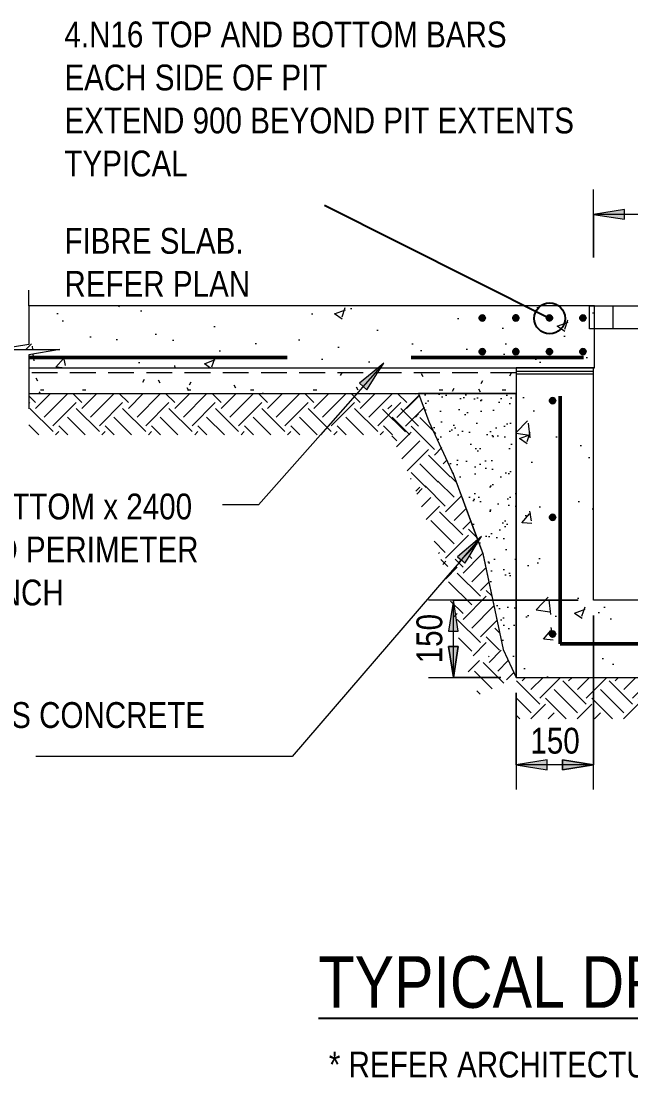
# Model space of a CAD drawing. Header units: millimetres. Extents: x 1606 to 178479, y -4237 to 231581.
# Drawn here: x 174827 to 176007, y 1714 to 3761 of the extents above; entities that cross this region are included whole.
import ezdxf

# ---------------------------------------------------------------- set-up
doc = ezdxf.new("R2010")
doc.units = ezdxf.units.MM
doc.linetypes.add('_SGE_Hidden', pattern=[740, 500, -240])
doc.linetypes.add('SGE_Hidden', pattern=[74, 50, -24])
for name, color, linetype, lineweight in [('A-DETL', 90, 'Continuous', 18), ('A-DETL-3', 90, 'Continuous', 13), ('A-DETL-4', 90, 'Continuous', 50), ('A-DETL-5', 90, '_SGE_Hidden', 18), ('A-DETL-6', 90, '_SGE_Hidden', 50), ('A-DETL-GENF', 92, 'Continuous', 18), ('A-DETL-GENF-1', 7, 'Continuous', 18), ('A-DETL-GENF-2', 250, 'Continuous', 20), ('A-DETL-GENF-3', 8, 'Continuous', 13), ('A-DETL-GENF-4', 55, 'Continuous', 18), ('A-DETL-GENF-5', 92, 'SGE_Hidden', 18), ('A-DETL-GENF-6', 92, 'Continuous', 20), ('A-DETL-THIN', 151, 'Continuous', 18), ('DraftingView-SUMPDETAILS_dwg-1', 250, 'Continuous', 20), ('G-ANNO-TEXT-1', 7, 'Continuous', 25), ('G-ANNO-TEXT-2', 10, 'Continuous', 25)]:
    doc.layers.add(name, color=color, linetype=linetype, lineweight=lineweight)
doc.styles.add('Arial Narrow_5', font='ARIALN.TTF', dxfattribs={"height": 50})
doc.styles.add('Arial Narrow_6', font='ARIALN.TTF', dxfattribs={"height": 100})
pattern_1 = [(50, (815264.85, 89378), (215.17849, -18.825367), [22.5, -247.5]), (355, (815264.85, 89378), (-41.625044, 225.65756), [18, -198]), (100.451, (815282.78, 89376.42), (173.55417, 206.83103), [19.122, -210.343]), (46.184, (815264.85, 89438), (320.17211, -49.65647), [33.75, -371.25]), (96.636, (815291.53, 89433.85), (280.3963, 292.23684), [28.683, -315.514]), (351.184, (815264.85, 89438), (280.39922, 292.23509), [27, -297]), (21, (815294.85, 89423), (179.07263, -120.78564), [22.5, -247.5]), (326, (815294.85, 89423), (72.99487, 217.54477), [18, -198]), (71.451, (815309.77, 89412.93), (252.06757, 96.75776), [19.122, -210.343]), (37.5, (815264.846, 89377.99), (3.647957, 99.868156), [0, -195.6, 0, -201, -198.75]), (37.5, (815264.846, 89377.99), (3.647957, 99.868156), [-396.6, 0, -198.75]), (7.5, (815264.85, 89377.99), (78.920861, 118.323514), [0, -114.6, 0, -191.1, -75.75]), (7.5, (815264.85, 89377.99), (78.920861, 118.323514), [-305.7, 0, -75.75]), (327.5, (815197.946, 89377.99), (160.146731, -6.766462), [0, -75, 0, -234, -310.5]), (327.5, (815197.946, 89377.99), (160.146731, -6.766462), [-309, 0, -310.5]), (317.5, (815167.95, 89377.99), (174.95585, 30.031495), [0, -97.5, 0, -155.4, -220.5]), (317.5, (815167.95, 89377.99), (174.95585, 30.031495), [-252.9, 0, -220.5])]

# ---------------------------------------------------------------- blocks, each defined once
blk = doc.blocks.new('DraftingView-SUMPDETAILS_dwg_Bars layout by spacing - Bars layout by spacing-sh-1875491-SUMP DETAILS-2372652-S205-7_DRY SUMP DETAIL')
at = {"layer": 'A-DETL-GENF-2'}
for points in [[(780, 0), (780.2, -1.6), (780.8, -3), (781.8, -4.2), (783, -5.2), (784.5, -5.8), (786, -6), (787.6, -5.8), (789, -5.2), (790.3, -4.2), (791.2, -3), (791.8, -1.6), (792, 0), (791.8, 1.6), (791.2, 3), (790.3, 4.2), (789, 5.2), (787.6, 5.8), (786, 6), (784.5, 5.8), (783, 5.2), (781.5, 3.8), (780.8, 3), (780.2, 1.6)], [(1006.1, 0), (1006.3, -1.6), (1006.9, -3), (1007.8, -4.2), (1009.1, -5.2), (1010.5, -5.8), (1012.1, -6), (1013.6, -5.8), (1015.1, -5.2), (1016.3, -4.2), (1017.3, -3), (1017.9, -1.6), (1018.1, 0), (1017.9, 1.6), (1017.3, 3), (1016.3, 4.2), (1015.1, 5.2), (1013.6, 5.8), (1012.1, 6), (1010.5, 5.8), (1009.1, 5.2), (1007.5, 3.8), (1006.9, 3), (1006.3, 1.6)]]:
    blk.add_hatch(color=256, dxfattribs=at).paths.add_polyline_path(points)
for centre, start, end in [((786, 0), 0, 180), ((786, 0), 180, 360), ((1012.1, 0), 0, 180), ((1012.1, 0), 180, 360)]:
    blk.add_arc(centre, 6, start, end, dxfattribs=at)
blk = doc.blocks.new('DraftingView-SUMPDETAILS_dwg_Bars layout by spacing - Bars layout by spacing-sh-1875500-SUMP DETAILS-2372653-S205-7_DRY SUMP DETAIL')
at = {"layer": 'A-DETL-GENF-2'}
for points in [[(560, -6), (561.6, -5.8), (563, -5.2), (564.2, -4.2), (565.3, -2.7), (565.8, -1.6), (566, 0), (565.8, 1.6), (565.2, 3), (564.2, 4.2), (563, 5.2), (561.6, 5.8), (560, 6), (558.4, 5.8), (557, 5.2), (555.8, 4.2), (554.8, 3), (554.2, 1.6), (554, 0), (554.2, -1.6), (554.9, -3), (556.2, -4.6), (557, -5.2), (558.4, -5.8)], [(813.1, -6), (814.6, -5.8), (816.1, -5.2), (817.3, -4.2), (818.3, -3), (818.9, -1.6), (819.1, 0), (818.9, 1.6), (818.3, 3), (817.3, 4.2), (816.1, 5.2), (814.6, 5.8), (813.1, 6), (811.5, 5.8), (810.1, 5.2), (808.8, 4.2), (807.9, 3), (807.3, 1.6), (807.1, 0), (807.3, -1.6), (807.9, -3), (808.8, -4.2), (810.1, -5.2), (811.8, -5.8)], [(1066.1, -6), (1067.7, -5.8), (1069.1, -5.2), (1070.4, -4.2), (1071.3, -3), (1071.9, -1.6), (1072.1, 0), (1071.9, 1.6), (1071.3, 3), (1070.4, 4.2), (1069.1, 5.2), (1067.5, 5.8), (1066.1, 6), (1064.6, 5.8), (1063.1, 5.2), (1061.9, 4.2), (1060.9, 3), (1060.3, 1.6), (1060.1, 0), (1060.3, -1.6), (1060.9, -3), (1061.9, -4.2), (1063.1, -5.2), (1064.6, -5.8)]]:
    blk.add_hatch(color=256, dxfattribs=at).paths.add_polyline_path(points)
for centre, start, end in [((560, 0), 0, 180), ((560, 0), 180, 360), ((813.1, 0), 0, 180), ((813.1, 0), 180, 360), ((1066.1, 0), 0, 180), ((1066.1, 0), 180, 360)]:
    blk.add_arc(centre, 6, start, end, dxfattribs=at)
blk = doc.blocks.new('DraftingView-SUMPDETAILS_dwg_Bars layout by number-sh - Bars layout by number-sh-1875525-SUMP DETAILS-2372655-S205-7_DRY SUMP DETAIL')
at = {"layer": 'A-DETL-GENF-2'}
for points in [[(560, 6), (558.4, 5.8), (557, 5.2), (555.8, 4.2), (554.6, 2.5), (554.2, 1.6), (554, 0), (554.2, -1.6), (554.8, -3), (555.8, -4.2), (557, -5.2), (558.4, -5.8), (560, -6), (561.6, -5.8), (563, -5.2), (564.2, -4.2), (565.2, -3), (565.8, -1.6), (566, 0), (565.8, 1.6), (565.2, 3), (564.2, 4.2), (563, 5.2), (561.6, 5.8)], [(625, 6), (622.7, 5.5), (622, 5.1), (620.8, 4.2), (619.8, 3), (619.2, 1.6), (619, 0), (619.2, -1.6), (619.8, -3), (620.8, -4.2), (623.4, -5.8), (625, -6), (626.6, -5.8), (628, -5.2), (629.2, -4.2), (630.2, -3), (630.8, -1.6), (631, 0), (630.8, 1.6), (630.2, 3), (629.2, 4.2), (628, 5.2), (626.6, 5.8)], [(690, 6), (688.4, 5.8), (687, 5.2), (685.8, 4.2), (684.8, 3), (684.2, 1.6), (684, 0), (684.2, -1.6), (684.8, -3), (685.8, -4.2), (687.2, -5.3), (688.4, -5.8), (690, -6), (691.6, -5.8), (693, -5.1), (694.2, -4.2), (695.2, -3), (695.8, -1.6), (696, 0), (695.8, 1.6), (695.2, 3), (694.2, 4.2), (692.7, 5.3), (691.6, 5.8)], [(755, 6), (753.4, 5.8), (752, 5.2), (750.5, 3.9), (749.8, 3), (749.2, 1.6), (749, 0), (749.2, -1.6), (749.8, -3), (750.8, -4.2), (752.3, -5.3), (753.4, -5.8), (755, -6), (756.6, -5.8), (758, -5.2), (759.2, -4.2), (760.2, -3), (760.8, -1.6), (761, 0), (760.8, 1.6), (760.2, 3), (759.2, 4.2), (758, 5.2), (756.6, 5.8)]]:
    blk.add_hatch(color=256, dxfattribs=at).paths.add_polyline_path(points)
for centre, start, end in [((560, 0), 0, 180), ((560, 0), 180, 360), ((625, 0), 122.0933, 180), ((625, 0), 180, 360), ((625, 0), 0, 118.3751), ((690, 0), 0, 180), ((690, 0), 301.7716, 360), ((755, 0), 0, 180), ((755, 0), 180, 360), ((690, 0), 180, 298.6727)]:
    blk.add_arc(centre, 6, start, end, dxfattribs=at)
blk = doc.blocks.new('DraftingView-SUMPDETAILS_dwg_Bars layout by number-sh - Bars layout by number-sh-1875542-SUMP DETAILS-2372656-S205-7_DRY SUMP DETAIL')
at = {"layer": 'A-DETL-GENF-2'}
for points in [[(560, 6), (558.4, 5.8), (557, 5.2), (555.8, 4.2), (554.8, 3), (554.2, 1.6), (554, 0), (554.2, -1.6), (554.9, -3), (555.8, -4.2), (557, -5.2), (558.6, -5.8), (560, -6), (561.6, -5.8), (563, -5.2), (564.2, -4.2), (565.8, -1.6), (566, 0), (565.8, 1.6), (565.2, 3), (564.2, 4.2), (563, 5.2), (561.6, 5.8)], [(625, 6), (622.7, 5.5), (622, 5.1), (620.8, 4.2), (619.8, 3), (619.2, 1.6), (619, 0), (619.2, -1.6), (620.1, -3.3), (620.8, -4.2), (623.4, -5.8), (625, -6), (626.6, -5.8), (628, -5.2), (629.2, -4.2), (630.8, -1.6), (631, 0), (630.8, 1.6), (630.2, 3), (629.2, 4.2), (628, 5.2), (626.6, 5.8)], [(690, 6), (688.4, 5.8), (687, 5.2), (685.8, 4.2), (684.8, 3), (684.2, 1.6), (684, 0), (684.2, -1.6), (684.9, -3), (685.8, -4.2), (687, -5.2), (688.6, -5.8), (690, -6), (691.6, -5.8), (693.2, -5), (694.2, -4.2), (695.8, -1.6), (696, 0), (695.8, 1.6), (695.2, 3), (694.2, 4.2), (692.7, 5.3), (691.6, 5.8)], [(755, 6), (753.4, 5.8), (752, 5.2), (750.5, 3.9), (749.8, 3), (749.2, 1.6), (749, 0), (749.2, -1.6), (749.9, -3), (750.8, -4.2), (752, -5.2), (753.6, -5.8), (755, -6), (756.6, -5.8), (758, -5.2), (759.2, -4.2), (760.8, -1.6), (761, 0), (760.8, 1.6), (760.2, 3), (759.2, 4.2), (758, 5.2), (756.6, 5.8)]]:
    blk.add_hatch(color=256, dxfattribs=at).paths.add_polyline_path(points)
for centre, start, end in [((560, 0), 0, 180), ((560, 0), 180, 360), ((625, 0), 122.0933, 180), ((625, 0), 180, 360), ((625, 0), 0, 118.3751), ((690, 0), 0, 180), ((690, 0), 301.7716, 360), ((755, 0), 0, 180), ((755, 0), 180, 360), ((690, 0), 180, 298.6727)]:
    blk.add_arc(centre, 6, start, end, dxfattribs=at)
blk = doc.blocks.new('SGE Subbase Levelling1 - SGE Subbase Levelling-2488712-S205-7_DRY SUMP DETAIL')
at = {"layer": 'A-DETL-GENF'}
h = blk.add_hatch(dxfattribs=at)
h.set_pattern_fill('FP_8', color=256, style=0, pattern_type=2)
h.set_pattern_definition([(0, (-1391.93, -3089.667), (162.56, 40.64), [6.706, -115.214, 6.706, -115.214, -650.24]), (0, (-1391.93, -3089.667), (162.56, 40.64), [-243.84, 6.706, -237.134, 6.706, -115.214, -284.48]), (0, (-1391.93, -3089.667), (162.56, 40.64), [-609.6, 6.706, -74.574, 6.706, -196.494]), (120, (-1330.97, -3069.347), (-116.47527, 120.4611), [6.706, -115.214, 6.706, -765.454]), (120, (-1330.97, -3069.347), (-116.47527, 120.4611), [-128.626, -115.214, 6.706, -237.134, -406.4]), (120, (-1330.97, -3069.347), (-116.47527, 120.4611), [-487.68, 6.706, -115.214, 6.706, -277.774]), (120, (-1330.97, -3069.347), (-116.47527, 120.4611), [-616.306, -74.574, 6.706, -196.494]), (240, (-1310.65, -2988.067), (-46.08473, -161.1011), [6.706, -115.214, 6.706, -765.454]), (240, (-1310.65, -2988.067), (-46.08473, -161.1011), [-128.626, -115.214, 6.706, -237.134, -406.4]), (240, (-1310.65, -2988.067), (-46.08473, -161.1011), [-487.68, 6.706, -115.214, 6.706, -277.774]), (240, (-1310.65, -2988.067), (-46.08473, -161.1011), [-616.306, -74.574, 6.706, -196.494])])
h.paths.add_polyline_path([(762.2, -50), (1024.6, -50), (1024.6, -10), (81, -10), (81, -50)])
at = {"layer": 'A-DETL-GENF-5'}
blk.add_line((1024.6, -10), (81, -10), dxfattribs=at)
at = {"layer": 'A-DETL-GENF-6'}
for p, q in [((81, -50), (835.6, -50)), ((835.6, -50), (1024.6, -50))]:
    blk.add_line(p, q, dxfattribs=at)
blk = doc.blocks.new('Break Line - Break Line-2487992-S205-7_DRY SUMP DETAIL')
at = {"layer": 'A-DETL-GENF'}
for p, q in [((85, -60), (85, 60)), ((85, 60), (95, 0)), ((0, 0), (-30, 0)), ((0, 0), (75, 0)), ((75, 0), (85, -60)), ((95, 0), (170, 0)), ((170, 0), (200, 0))]:
    blk.add_line(p, q, dxfattribs=at)
blk = doc.blocks.new('SGE Earth Fill - SGE Earth Fill-1734299-S205-7_DRY SUMP DETAIL')
at = {"layer": 'A-DETL-GENF'}
h = blk.add_hatch(dxfattribs=at)
h.set_pattern_fill('FP_10', color=256, style=0, pattern_type=2)
h.set_pattern_definition([(315, (-1472.936, -3039.67), (89.8026, 0), [63.5, -63.5]), (315, (-1456.096, -3022.83), (89.8026, 0), [63.5, -63.5]), (315, (-1439.255, -3005.99), (89.8026, 0), [63.5, -63.5]), (45, (-1428.03, -3005.99), (0, 89.8026), [63.5, -63.5]), (45, (-1411.19, -3022.83), (0, 89.8026), [63.5, -63.5]), (45, (-1394.35, -3039.67), (0, 89.8026), [63.5, -63.5])])
h.paths.add_polyline_path([(754.6, -80), (754.6, 0), (0, 0), (0, -80), (702, -80)])
blk = doc.blocks.new('SGE Earth Fill - SGE Earth Fill-1733623-S205-7_DRY SUMP DETAIL')
at = {"layer": 'A-DETL-GENF'}
h = blk.add_hatch(dxfattribs=at)
h.set_pattern_fill('FP_12', color=256, style=0, pattern_type=2)
h.set_pattern_definition([(315, (-2416.536, -2489.67), (89.8026, 0), [63.5, -63.5]), (315, (-2399.696, -2472.83), (89.8026, 0), [63.5, -63.5]), (315, (-2382.856, -2455.99), (89.8026, 0), [63.5, -63.5]), (45, (-2371.63, -2455.99), (0, 89.8026), [63.5, -63.5]), (45, (-2354.79, -2472.83), (0, 89.8026), [63.5, -63.5]), (45, (-2337.95, -2489.67), (0, 89.8026), [63.5, -63.5])])
h.paths.add_polyline_path([(680.2, -80), (900, -80), (900, 0), (0, 0), (0, -80), (271.1, -80)])
blk = doc.blocks.new('SGE Earth Fill - SGE Earth Fill-1734304-S205-7_DRY SUMP DETAIL')
at = {"layer": 'A-DETL-GENF'}
h = blk.add_hatch(dxfattribs=at)
h.set_pattern_fill('FP_17', color=256, style=0, pattern_type=2)
h.set_pattern_definition([(21.611, (1905.65, -3251.15), (35.6491, 82.4236), [63.5, -63.5]), (21.611, (1896.88, -3229.006), (35.6491, 82.4236), [63.5, -63.5]), (21.611, (1888.106, -3206.865), (35.6491, 82.4236), [63.5, -63.5]), (111.611, (1892.56, -3196.56), (-82.4236, 35.6491), [63.5, -63.5]), (111.611, (1914.704, -3187.79), (-82.4236, 35.6491), [63.5, -63.5]), (111.611, (1936.846, -3179.02), (-82.4236, 35.6491), [63.5, -63.5])])
h.paths.add_polyline_path([(172.6, -80), (172.6, 0), (0, 0), (0, -80), (170.4, -80)])
blk = doc.blocks.new('SGE Earth Fill - SGE Earth Fill-V42-S205-7_DRY SUMP DETAIL')
at = {"layer": 'A-DETL-GENF'}
h = blk.add_hatch(dxfattribs=at)
h.set_pattern_fill('FP_18', color=256, style=0, pattern_type=2)
h.set_pattern_definition([(24.82, (1912.27, -3149.05), (30.9792, 84.2899), [63.5, -63.5]), (24.82, (1902.27, -3127.436), (30.9792, 84.2899), [63.5, -63.5]), (24.82, (1892.275, -3105.82), (30.9792, 84.2899), [63.5, -63.5]), (114.82, (1896.15, -3095.28), (-84.2899, 30.9792), [63.5, -63.5]), (114.82, (1917.764, -3085.285), (-84.2899, 30.9792), [63.5, -63.5]), (114.82, (1939.38, -3075.29), (-84.2899, 30.9792), [63.5, -63.5])])
h.paths.add_polyline_path([(161.2, -80), (161.2, 0), (0, 0), (0, -80), (155.5, -80)])
blk = doc.blocks.new('SGE Earth Fill - SGE Earth Fill-V43-S205-7_DRY SUMP DETAIL')
at = {"layer": 'A-DETL-GENF'}
h = blk.add_hatch(dxfattribs=at)
h.set_pattern_fill('FP_19', color=256, style=0, pattern_type=2)
h.set_pattern_definition([(33, (2181.3, -2867.86), (18.671, 87.8402), [63.5, -63.5]), (33, (2168.33, -2847.89), (18.671, 87.8402), [63.5, -63.5]), (33, (2155.36, -2827.916), (18.671, 87.8402), [63.5, -63.5]), (123, (2157.69, -2816.934), (-87.8402, 18.671), [63.5, -63.5]), (123, (2177.664, -2803.96), (-87.8402, 18.671), [63.5, -63.5]), (123, (2197.64, -2790.99), (-87.8402, 18.671), [63.5, -63.5])])
h.paths.add_polyline_path([(190, -80), (190, 0), (0, 0), (0, -80), (25, -80)])
blk = doc.blocks.new('SGE Earth Fill - SGE Earth Fill-V44-S205-7_DRY SUMP DETAIL')
at = {"layer": 'A-DETL-GENF'}
h = blk.add_hatch(dxfattribs=at)
h.set_pattern_fill('FP_20', color=256, style=0, pattern_type=2)
h.set_pattern_definition([(20, (1295.13, -3242.304), (37.9522, 81.3888), [63.5, -63.5]), (20, (1286.99, -3219.925), (37.9522, 81.3888), [63.5, -63.5]), (20, (1278.84, -3197.546), (37.9522, 81.3888), [63.5, -63.5]), (110, (1283.59, -3187.37), (-81.3888, 37.9522), [63.5, -63.5]), (110, (1305.966, -3179.225), (-81.3888, 37.9522), [63.5, -63.5]), (110, (1328.345, -3171.08), (-81.3888, 37.9522), [63.5, -63.5])])
h.paths.add_polyline_path([(60, -80), (60, 0), (0, 0), (0, -80), (46.1, -80)])

msp = doc.modelspace()

# ---------------------------------------------------------------- hatches: boundary and pattern name
at = {"layer": 'A-DETL-GENF-1'}
for points in [[(175994.9, 3377.1), (175994.9, 3396.1), (175934.9, 3386.6)], [(175495.9, 3046.9), (175528.4, 3098.2), (175481.6, 3059.5)], [(175685.7, 2711.2), (175717.6, 2762.9), (175671.3, 2723.6), (175680.7, 2715.4)], [(175670.2, 2579.7), (175672.8, 2579.7), (175663.3, 2639.7), (175653.8, 2579.7)], [(175663.3, 2489.7), (175672.8, 2549.7), (175653.8, 2549.7), (175657.4, 2527.4)], [(175844.9, 2311.2), (175844.9, 2330.2), (175784.9, 2320.7)], [(175874.9, 2311.2), (175934.9, 2320.7), (175874.9, 2330.2)]]:
    msp.add_hatch(color=256, dxfattribs=at).paths.add_polyline_path(points)
at = {"layer": 'A-DETL-GENF-3'}
h = msp.add_hatch(dxfattribs=at)
h.set_pattern_fill('FP_6', color=256, style=0, pattern_type=2)
h.set_pattern_definition(pattern_1)
h.paths.add_polyline_path([(174841.3, 3089.7), (175518.1, 3089.7), (175528.4, 3098.2), (175523, 3089.7), (175936.6, 3089.7), (175936.6, 3209.7), (174841.3, 3209.7), (174841.3, 3134.7), (174781.3, 3124.7), (174901.3, 3124.7), (174841.3, 3114.7), (174841.3, 3091.8)])
h.paths.add_polyline_path([(175719.2, 3114.8), (175717.7, 3115), (175716.2, 3115.6), (175715, 3116.5), (175714, 3117.8), (175713.4, 3119.2), (175713.2, 3120.8), (175713.4, 3122.3), (175714, 3123.8), (175715, 3125), (175716.2, 3126), (175717.8, 3126.6), (175719.2, 3126.8), (175720.8, 3126.6), (175722.2, 3126), (175723.7, 3124.6), (175725, 3122.3), (175725.2, 3120.8), (175725, 3119.2), (175724.4, 3117.8), (175723.5, 3116.5), (175722.2, 3115.6), (175720.8, 3115)])
h.paths.add_polyline_path([(175849.2, 3114.8), (175847.7, 3115), (175846.2, 3115.6), (175845, 3116.5), (175844, 3117.8), (175843.4, 3119.2), (175843.2, 3120.8), (175843.4, 3122.3), (175844, 3123.8), (175845, 3125), (175846.2, 3126), (175847.7, 3126.6), (175849.2, 3126.8), (175851.6, 3126.2), (175852.2, 3126), (175853.5, 3125), (175855, 3122.3), (175855.2, 3120.8), (175855, 3119.2), (175854.4, 3117.8), (175853.5, 3116.5), (175850.8, 3115)])
h.paths.add_polyline_path([(175914.2, 3114.8), (175912.7, 3115), (175911.2, 3115.6), (175910, 3116.5), (175909, 3117.8), (175908.4, 3119.2), (175908.2, 3120.8), (175908.4, 3122.3), (175909, 3123.8), (175910, 3125), (175911.2, 3126), (175912.8, 3126.6), (175914.2, 3126.8), (175915.8, 3126.6), (175917.2, 3126), (175918.5, 3125), (175920, 3122.3), (175920.2, 3120.8), (175920, 3119.2), (175919.4, 3117.8), (175918.5, 3116.5), (175917.2, 3115.6), (175915.8, 3115)])
h.paths.add_polyline_path([(175784.2, 3114.8), (175782.7, 3115), (175781.2, 3115.6), (175780, 3116.5), (175779, 3117.8), (175778.4, 3119.2), (175778.2, 3120.8), (175778.4, 3122.3), (175779, 3123.8), (175780, 3125), (175781.5, 3126.1), (175782.8, 3126.6), (175784.2, 3126.8), (175785.8, 3126.6), (175787.2, 3126), (175788.5, 3125), (175790, 3122.3), (175790.2, 3120.8), (175790, 3119.2), (175789.4, 3117.8), (175788.5, 3116.5), (175787.2, 3115.6), (175785.8, 3115)])
h.paths.add_polyline_path([(175784.2, 3180.1), (175782.7, 3180.3), (175781.2, 3180.9), (175780, 3181.8), (175779, 3183.1), (175778.4, 3184.5), (175778.2, 3186.1), (175778.4, 3187.6), (175779, 3189.1), (175780, 3190.3), (175781.5, 3191.4), (175782.7, 3191.9), (175784.2, 3192.1), (175785.8, 3191.9), (175787.2, 3191.3), (175788.5, 3190.3), (175789.4, 3189.1), (175790, 3187.6), (175790.2, 3186.1), (175790, 3184.5), (175789.4, 3183.1), (175788.5, 3181.8), (175787.2, 3180.9), (175785.8, 3180.3)])
h.paths.add_polyline_path([(175849.2, 3180.1), (175847.7, 3180.3), (175846.2, 3180.9), (175845, 3181.8), (175844, 3183.1), (175843.4, 3184.5), (175843.2, 3186.1), (175843.4, 3187.6), (175844, 3189.1), (175845, 3190.3), (175846.2, 3191.3), (175847.7, 3191.9), (175849.2, 3192.1), (175851.6, 3191.5), (175852.2, 3191.3), (175853.5, 3190.3), (175854.4, 3189.1), (175855, 3187.6), (175855.2, 3186.1), (175855, 3184.5), (175854.4, 3183.1), (175853.5, 3181.8), (175850.8, 3180.3)])
h.paths.add_polyline_path([(175914.2, 3180.1), (175912.7, 3180.3), (175911.2, 3180.9), (175910, 3181.8), (175909, 3183.1), (175908.4, 3184.5), (175908.2, 3186.1), (175908.4, 3187.6), (175909, 3189.1), (175910, 3190.3), (175911.2, 3191.3), (175912.7, 3191.9), (175914.2, 3192.1), (175915.8, 3191.9), (175917.2, 3191.3), (175918.5, 3190.3), (175919.4, 3189.1), (175920, 3187.6), (175920.2, 3186.1), (175920, 3184.5), (175919.4, 3183.1), (175918.5, 3181.8), (175917.2, 3180.9), (175915.8, 3180.3)])
h.paths.add_polyline_path([(175719.2, 3180.1), (175717.7, 3180.3), (175716.2, 3180.9), (175715, 3181.8), (175714, 3183.1), (175713.4, 3184.5), (175713.2, 3186.1), (175713.4, 3187.6), (175714, 3189.1), (175715, 3190.3), (175716.2, 3191.3), (175717.7, 3191.9), (175719.2, 3192.1), (175720.8, 3191.9), (175722.2, 3191.3), (175723.7, 3189.9), (175724.4, 3189.1), (175725, 3187.6), (175725.2, 3186.1), (175725, 3184.5), (175724.4, 3183.1), (175723.5, 3181.8), (175722.2, 3180.9), (175720.8, 3180.3)])
h = msp.add_hatch(dxfattribs=at)
h.set_pattern_fill('FP_6', color=256, style=0, pattern_type=2)
h.set_pattern_definition(pattern_1)
h.paths.add_polyline_path([(175851.6, 2489.7), (176684.9, 2489.7), (176684.9, 3056.4), (176683.1, 3057.7), (176684.9, 3057.1), (176684.9, 3089.7), (176534.9, 3089.7), (176534.9, 2639.7), (175934.9, 2639.7), (175934.9, 3089.7), (175784.9, 3089.7), (175784.9, 2489.7)])
h.paths.add_polyline_path([(176118.7, 2497.9), (176090.7, 2551.9), (176134, 2509.2)])
h.paths.add_polyline_path([(176614.5, 2567.9), (176613, 2568.1), (176611.5, 2568.7), (176610.3, 2569.6), (176609.3, 2570.9), (176608.7, 2572.3), (176608.5, 2573.9), (176608.7, 2575.4), (176609.3, 2576.9), (176610.3, 2578.1), (176611.5, 2579), (176613, 2579.6), (176614.5, 2579.9), (176616.1, 2579.6), (176617.5, 2579), (176618.8, 2578.1), (176619.7, 2576.9), (176620.3, 2575.4), (176620.5, 2573.9), (176620.3, 2572.3), (176619.7, 2570.9), (176618.5, 2569.4), (176617.5, 2568.7), (176616.1, 2568.1)])
h.paths.add_polyline_path([(176108.4, 2567.9), (176106.9, 2568.1), (176105.4, 2568.7), (176104.2, 2569.6), (176103.2, 2570.9), (176102.6, 2572.3), (176102.4, 2573.9), (176102.6, 2575.4), (176103.2, 2576.9), (176104.2, 2578.1), (176105.4, 2579), (176107.2, 2579.7), (176108.4, 2579.9), (176110, 2579.6), (176111.4, 2579), (176112.7, 2578.1), (176113.6, 2576.9), (176114.2, 2575.4), (176114.4, 2573.9), (176114.2, 2572.3), (176113.6, 2570.9), (176112.7, 2569.6), (176111.4, 2568.7), (176110, 2568.1)])
h.paths.add_polyline_path([(175855.4, 2567.9), (175853.8, 2568.1), (175852.4, 2568.7), (175851.1, 2569.6), (175850.1, 2571.1), (175849.6, 2572.3), (175849.4, 2573.9), (175849.6, 2575.4), (175850.2, 2576.9), (175851.6, 2578.4), (175852.4, 2579), (175853.8, 2579.6), (175855.4, 2579.9), (175856.9, 2579.6), (175858.4, 2579), (175859.6, 2578.1), (175860.6, 2576.9), (175861.2, 2575.4), (175861.4, 2573.9), (175861.2, 2572.3), (175860.6, 2570.9), (175859.6, 2569.6), (175858.4, 2568.7), (175856.9, 2568.1)])
h.paths.add_polyline_path([(176361.5, 2567.9), (176359.9, 2568.1), (176358.5, 2568.7), (176357.2, 2569.6), (176356.3, 2570.9), (176355.7, 2572.3), (176355.5, 2573.9), (176355.7, 2575.4), (176356.3, 2576.9), (176357.2, 2578.1), (176358.5, 2579), (176359.9, 2579.6), (176361.5, 2579.9), (176363, 2579.6), (176364.5, 2579), (176365.7, 2578.1), (176366.7, 2576.9), (176367.3, 2575.4), (176367.5, 2573.9), (176367.3, 2572.3), (176366.7, 2570.9), (176365.7, 2569.6), (176364.5, 2568.7), (176362.9, 2568)])
h.paths.add_polyline_path([(176653.6, 2634.8), (176599.3, 2662), (176659.4, 2652.9), (176653.9, 2635.8)])
h.paths.add_polyline_path([(176614.5, 2793.9), (176613, 2794.1), (176611.5, 2794.7), (176610.3, 2795.6), (176609.3, 2796.9), (176608.7, 2798.3), (176608.5, 2799.9), (176608.7, 2801.4), (176609.3, 2802.9), (176610.3, 2804.1), (176611.5, 2805.1), (176613, 2805.7), (176614.5, 2805.9), (176616.1, 2805.7), (176617.5, 2805.1), (176618.8, 2804.1), (176619.7, 2802.9), (176620.3, 2801.4), (176620.5, 2799.9), (176620.3, 2798.3), (176619.7, 2796.9), (176618.5, 2795.4), (176617.5, 2794.7), (176616.1, 2794.1)])
h.paths.add_polyline_path([(175855.4, 2793.9), (175853.8, 2794.1), (175852.4, 2794.7), (175851.1, 2795.6), (175850.2, 2796.9), (175849.6, 2798.3), (175849.4, 2799.9), (175849.6, 2801.4), (175850.2, 2802.9), (175851.6, 2804.5), (175852.4, 2805.1), (175853.8, 2805.7), (175855.4, 2805.9), (175856.9, 2805.7), (175858.4, 2805.1), (175859.6, 2804.1), (175860.6, 2802.9), (175861.2, 2801.4), (175861.4, 2799.9), (175861.2, 2798.3), (175860.6, 2796.9), (175859.6, 2795.6), (175858.4, 2794.7), (175856.9, 2794.1)])
h.paths.add_polyline_path([(176614.5, 3019.9), (176613, 3020.1), (176611.5, 3020.7), (176610.3, 3021.7), (176609.3, 3022.9), (176608.7, 3024.4), (176608.5, 3025.9), (176608.7, 3027.5), (176609.3, 3028.9), (176610.3, 3030.2), (176611.5, 3031.1), (176613, 3031.7), (176614.5, 3031.9), (176616.1, 3031.7), (176617.5, 3031.1), (176618.8, 3030.2), (176619.7, 3028.9), (176620.3, 3027.5), (176620.5, 3025.9), (176620.3, 3024.4), (176619.7, 3022.9), (176618.5, 3021.5), (176617.5, 3020.7), (176616.1, 3020.1)])
h.paths.add_polyline_path([(175855.4, 3019.9), (175853.8, 3020.1), (175852.4, 3020.7), (175851.1, 3021.7), (175850.2, 3022.9), (175849.6, 3024.4), (175849.4, 3025.9), (175849.6, 3027.5), (175850.2, 3028.9), (175851.6, 3030.5), (175852.4, 3031.1), (175853.8, 3031.7), (175855.4, 3031.9), (175856.9, 3031.7), (175858.4, 3031.1), (175859.6, 3030.2), (175860.6, 3028.9), (175861.2, 3027.5), (175861.4, 3025.9), (175861.2, 3024.4), (175860.6, 3022.9), (175859.6, 3021.7), (175858.4, 3020.7), (175856.9, 3020.1)])
at = {"layer": 'A-DETL-GENF-4'}
h = msp.add_hatch(dxfattribs=at)
h.set_pattern_fill('FP_7', color=256, style=0, pattern_type=2)
h.set_pattern_definition([(142.5, (499489.964, 137177.348), (1.6003117, 48.9413607), [0, -38.608, 0, -43.18, -41.275]), (142.5, (499489.964, 137177.348), (1.6003117, 48.9413607), [-81.788, 0, -41.275]), (172.5, (499489.964, 137177.35), (-44.952104, 71.682682), [0, -20.828, 0, -34.798, -13.335]), (172.5, (499489.964, 137177.35), (-44.952104, 71.682682), [-55.626, 0, -13.335]), (212.5, (499521.206, 137177.35), (-79.098792, 0.1437647), [0, -12.7, 0, -45.72, -59.69]), (212.5, (499521.206, 137177.35), (-79.098792, 0.1437647), [-58.42, 0, -59.69]), (222.5, (499521.206, 137177.35), (-76.355215, 22.293055), [0, -6.35, 0, -29.972, -34.29]), (222.5, (499521.206, 137177.35), (-76.355215, 22.293055), [-36.322, 0, -34.29])])
h.paths.add_polyline_path([(175784.9, 2489.7), (175784.9, 3039.7), (175595.9, 3039.7), (175615.9, 2985.4), (175664.5, 2881.2), (175710.3, 2756.6), (175717.6, 2762.9), (175711.6, 2753.1), (175720.1, 2729.9), (175759.6, 2544)])

# ---------------------------------------------------------------- linework, layer by layer
at = {"layer": 'A-DETL'}
for p, q in [((175934.9, 3303.3), (175934.9, 3434.6)), ((175994.9, 3396.1), (175934.9, 3386.6)), ((176534.9, 3386.6), (175934.9, 3386.6)), ((175934.9, 3386.6), (175994.9, 3377.1)), ((175934.9, 3386.6), (175934.9, 3303.3)), ((175994.9, 3377.1), (175994.9, 3396.1)), ((175936.6, 3209.7), (174841.3, 3209.7)), ((175936.6, 3089.7), (175936.6, 3209.7)), ((175528.4, 3098.2), (175506, 3079.7)), ((175528.4, 3098.2), (175512.1, 3079.7)), ((175516.7, 3079.7), (175528.4, 3098.2)), ((174841.3, 3089.7), (175936.6, 3089.7)), ((175512.1, 3079.7), (175406.1, 2959.7)), ((175506, 3079.7), (175481.6, 3059.5)), ((175495.9, 3046.9), (175516.7, 3079.7)), ((175934.9, 3089.7), (175784.9, 3089.7)), ((175784.9, 3089.7), (175784.9, 3079.7)), ((175784.9, 3079.7), (175784.9, 3039.7)), ((175934.9, 2639.7), (175934.9, 3089.7)), ((175481.6, 3059.5), (175495.9, 3046.9)), ((175784.9, 3039.7), (175595.9, 3039.7)), ((175595.9, 3039.7), (175615.9, 2985.4)), ((175784.9, 3039.7), (175784.9, 2489.7)), ((175784.9, 2489.7), (175784.9, 3039.7)), ((175615.9, 2985.4), (175664.5, 2881.2)), ((175406.1, 2959.7), (175286.3, 2824)), ((175664.5, 2881.2), (175720.1, 2729.9)), ((175286.3, 2824), (175216.2, 2824)), ((175717.6, 2762.9), (175710.3, 2756.6)), ((175717.6, 2762.9), (175710.9, 2755)), ((175711.6, 2753.1), (175717.6, 2762.9)), ((175710.3, 2756.6), (175671.3, 2723.6)), ((175710.9, 2755), (175682.4, 2721.9)), ((175693.8, 2724.3), (175711.6, 2753.1)), ((175671.3, 2723.6), (175675, 2720.3)), ((175682.4, 2721.9), (175675, 2713.3)), ((175690.5, 2719), (175693.8, 2724.3)), ((175720.1, 2729.9), (175721, 2725.7)), ((175721, 2725.7), (175726, 2702.2)), ((175675, 2713.3), (175648.4, 2682.4)), ((175675, 2720.3), (175680.7, 2715.4)), ((175680.7, 2715.4), (175685.7, 2711.2)), ((175685.7, 2711.2), (175690.5, 2719)), ((175726, 2702.2), (175759.6, 2544)), ((175648.4, 2682.4), (175351.2, 2336.7)), ((175657.5, 2639.7), (175615.3, 2639.7)), ((175660.8, 2623.8), (175653.8, 2579.7)), ((175739.3, 2639.7), (175657.5, 2639.7)), ((175663.3, 2639.7), (175660.8, 2623.8)), ((175663.3, 2612.1), (175663.3, 2639.7)), ((175672.8, 2579.7), (175663.3, 2639.7)), ((175663.3, 2639.7), (175739.3, 2639.7)), ((175739.3, 2639.7), (175904.9, 2639.7)), ((175904.9, 2639.7), (175739.3, 2639.7)), ((176534.9, 2639.7), (175934.9, 2639.7)), ((175663.3, 2489.7), (175663.3, 2612.1)), ((175934.9, 2489.7), (175934.9, 2609.7)), ((175934.9, 2609.7), (175934.9, 2489.7)), ((175653.8, 2579.7), (175670.2, 2579.7)), ((175670.2, 2579.7), (175672.8, 2579.7)), ((175663.3, 2489.7), (175653.8, 2549.7)), ((175653.8, 2549.7), (175672.8, 2549.7)), ((175672.8, 2549.7), (175663.3, 2489.7)), ((175759.6, 2544), (175784.9, 2489.7)), ((175615.3, 2489.7), (175696.7, 2489.7)), ((175696.7, 2489.7), (175663.3, 2489.7)), ((175696.7, 2489.7), (175754.9, 2489.7)), ((175754.9, 2489.7), (175696.7, 2489.7)), ((175784.9, 2489.7), (176684.9, 2489.7)), ((175934.9, 2409.7), (175934.9, 2489.7)), ((175934.9, 2489.7), (175934.9, 2409.7)), ((175784.9, 2409.7), (175784.9, 2459.7)), ((175784.9, 2459.7), (175784.9, 2409.7)), ((175784.9, 2320.7), (175784.9, 2409.7)), ((175784.9, 2409.7), (175784.9, 2272.7)), ((175934.9, 2272.7), (175934.9, 2409.7)), ((175934.9, 2409.7), (175934.9, 2320.7)), ((175225.6, 2336.7), (174855, 2336.7)), ((175351.2, 2336.7), (175225.6, 2336.7)), ((175844.9, 2330.2), (175784.9, 2320.7)), ((175934.9, 2320.7), (175784.9, 2320.7)), ((175784.9, 2320.7), (175844.9, 2311.2)), ((175844.9, 2311.2), (175844.9, 2330.2)), ((175874.9, 2311.2), (175874.9, 2330.2)), ((175874.9, 2330.2), (175934.9, 2320.7)), ((175934.9, 2320.7), (175874.9, 2311.2))]:
    msp.add_line(p, q, dxfattribs=at)
at = {"layer": 'A-DETL-3'}
for p, q in [((175926.6, 3164.7), (175926.6, 3209.7)), ((175926.6, 3209.7), (176546.6, 3209.7)), ((175972.8, 3164.7), (175972.8, 3209.7)), ((176546.6, 3164.7), (175926.6, 3164.7))]:
    msp.add_line(p, q, dxfattribs=at)
at = {"layer": 'A-DETL-4'}
for p, q in [((175870.3, 2554.6), (175870.3, 3034.6)), ((176600.3, 2554.6), (175870.3, 2554.6))]:
    msp.add_line(p, q, dxfattribs=at)
at = {"layer": 'A-DETL-5'}
for p, q in [((175934.9, 3082.2), (175784.9, 3082.2)), ((175934.9, 3077.2), (175784.9, 3077.2))]:
    msp.add_line(p, q, dxfattribs=at)
at = {"layer": 'A-DETL-6'}
msp.add_line((174841.3, 3109.7), (175915.3, 3109.7), dxfattribs=at)
at = {"layer": 'A-DETL-THIN'}
for p, q in [((175994.9, 3396.1), (175934.9, 3386.6)), ((175934.9, 3386.6), (175994.9, 3377.1)), ((175994.9, 3377.1), (175994.9, 3396.1)), ((175936.6, 3209.7), (174841.3, 3209.7)), ((175936.6, 3089.7), (175936.6, 3209.7)), ((175713.2, 3186.1), (175713.4, 3187.6)), ((175713.4, 3184.5), (175713.2, 3186.1)), ((175713.4, 3187.6), (175714, 3189.1)), ((175714, 3183.1), (175713.4, 3184.5)), ((175714, 3189.1), (175715, 3190.3)), ((175715, 3181.8), (175714, 3183.1)), ((175715, 3190.3), (175716.2, 3191.3)), ((175716.2, 3180.9), (175715, 3181.8)), ((175716.2, 3191.3), (175717.7, 3191.9)), ((175717.7, 3180.3), (175716.2, 3180.9)), ((175717.7, 3191.9), (175719.2, 3192.1)), ((175719.2, 3180.1), (175717.7, 3180.3)), ((175719.2, 3192.1), (175720.8, 3191.9)), ((175720.8, 3180.3), (175719.2, 3180.1)), ((175720.8, 3191.9), (175722.2, 3191.3)), ((175722.2, 3180.9), (175720.8, 3180.3)), ((175722.2, 3191.3), (175723.5, 3190.3)), ((175723.5, 3181.8), (175722.2, 3180.9)), ((175723.5, 3190.3), (175724.4, 3189.1)), ((175724.4, 3183.1), (175723.5, 3181.8)), ((175724.4, 3189.1), (175725, 3187.6)), ((175725, 3184.5), (175724.4, 3183.1)), ((175725, 3187.6), (175725.2, 3186.1)), ((175725.2, 3186.1), (175725, 3184.5)), ((175778.2, 3186.1), (175778.4, 3187.6)), ((175778.4, 3184.5), (175778.2, 3186.1)), ((175778.4, 3187.6), (175779, 3189.1)), ((175779, 3183.1), (175778.4, 3184.5)), ((175779, 3189.1), (175780, 3190.3)), ((175780, 3181.8), (175779, 3183.1)), ((175780, 3190.3), (175781.5, 3191.4)), ((175781.2, 3180.9), (175780, 3181.8)), ((175782.7, 3180.3), (175781.2, 3180.9)), ((175781.5, 3191.4), (175782.7, 3191.9)), ((175782.7, 3191.9), (175784.2, 3192.1)), ((175784.2, 3180.1), (175782.7, 3180.3)), ((175784.2, 3192.1), (175785.8, 3191.9)), ((175785.8, 3180.3), (175784.2, 3180.1)), ((175785.8, 3191.9), (175787.2, 3191.3)), ((175787.2, 3180.9), (175785.8, 3180.3)), ((175787.2, 3191.3), (175788.5, 3190.3)), ((175788.5, 3181.8), (175787.2, 3180.9)), ((175788.5, 3190.3), (175789.4, 3189.1)), ((175789.4, 3183.1), (175788.5, 3181.8)), ((175789.4, 3189.1), (175790, 3187.6)), ((175790, 3184.5), (175789.4, 3183.1)), ((175790, 3187.6), (175790.2, 3186.1)), ((175790.2, 3186.1), (175790, 3184.5)), ((175843.2, 3186.1), (175843.4, 3187.6)), ((175843.4, 3184.5), (175843.2, 3186.1)), ((175843.4, 3187.6), (175844, 3189.1)), ((175844, 3183.1), (175843.4, 3184.5)), ((175844, 3189.1), (175845, 3190.3)), ((175845, 3181.8), (175844, 3183.1)), ((175845, 3190.3), (175846.2, 3191.3)), ((175846.2, 3180.9), (175845, 3181.8)), ((175846.2, 3191.3), (175847.7, 3191.9)), ((175847.7, 3180.3), (175846.2, 3180.9)), ((175847.7, 3191.9), (175849.2, 3192.1)), ((175849.2, 3180.1), (175847.7, 3180.3)), ((175849.2, 3192.1), (175850.8, 3191.9)), ((175850.8, 3180.3), (175849.2, 3180.1)), ((175850.8, 3191.9), (175852.2, 3191.3)), ((175851.8, 3180.7), (175850.8, 3180.3)), ((175853.5, 3181.8), (175851.8, 3180.7)), ((175852.2, 3191.3), (175853.5, 3190.3)), ((175853.5, 3190.3), (175854.4, 3189.1)), ((175854.4, 3183.1), (175853.5, 3181.8)), ((175854.4, 3189.1), (175855, 3187.6)), ((175855, 3184.5), (175854.4, 3183.1)), ((175855, 3187.6), (175855.2, 3186.1)), ((175855.2, 3186.1), (175855, 3184.5)), ((175908.2, 3186.1), (175908.4, 3187.6)), ((175908.4, 3184.5), (175908.2, 3186.1)), ((175908.4, 3187.6), (175909, 3189.1)), ((175909, 3183.1), (175908.4, 3184.5)), ((175909, 3189.1), (175910, 3190.3)), ((175910, 3181.8), (175909, 3183.1)), ((175910, 3190.3), (175911.2, 3191.3)), ((175911.2, 3180.9), (175910, 3181.8)), ((175911.2, 3191.3), (175912.7, 3191.9)), ((175912.7, 3180.3), (175911.2, 3180.9)), ((175912.7, 3191.9), (175914.2, 3192.1)), ((175914.2, 3180.1), (175912.7, 3180.3)), ((175914.2, 3192.1), (175915.8, 3191.9)), ((175915.8, 3180.3), (175914.2, 3180.1)), ((175915.8, 3191.9), (175917.2, 3191.3)), ((175917.2, 3180.9), (175915.8, 3180.3)), ((175917.2, 3191.3), (175918.5, 3190.3)), ((175918.5, 3181.8), (175917.2, 3180.9)), ((175918.5, 3190.3), (175919.4, 3189.1)), ((175919.4, 3183.1), (175918.5, 3181.8)), ((175919.4, 3189.1), (175920, 3187.6)), ((175920, 3184.5), (175919.4, 3183.1)), ((175920, 3187.6), (175920.2, 3186.1)), ((175920.2, 3186.1), (175920, 3184.5)), ((175713.2, 3120.8), (175713.4, 3122.3)), ((175713.4, 3119.2), (175713.2, 3120.8)), ((175713.4, 3122.3), (175714, 3123.8)), ((175714, 3117.8), (175713.4, 3119.2)), ((175714, 3123.8), (175715, 3125)), ((175715, 3116.5), (175714, 3117.8)), ((175715, 3125), (175716.2, 3126)), ((175716.2, 3115.6), (175715, 3116.5)), ((175716.2, 3126), (175717.7, 3126.6)), ((175717.7, 3115), (175716.2, 3115.6)), ((175717.7, 3126.6), (175719.2, 3126.8)), ((175719.2, 3114.8), (175717.7, 3115)), ((175719.2, 3126.8), (175720.8, 3126.6)), ((175720.8, 3115), (175719.2, 3114.8)), ((175720.8, 3126.6), (175722.2, 3126)), ((175722.2, 3115.6), (175720.8, 3115)), ((175722.2, 3126), (175723.5, 3125)), ((175723.5, 3116.5), (175722.2, 3115.6)), ((175723.5, 3125), (175724.6, 3123.3)), ((175724.4, 3117.8), (175723.5, 3116.5)), ((175725, 3119.2), (175724.4, 3117.8)), ((175724.6, 3123.3), (175725, 3122.3)), ((175725, 3122.3), (175725.2, 3120.8)), ((175725.2, 3120.8), (175725, 3119.2)), ((175778.2, 3120.8), (175778.4, 3122.3)), ((175778.4, 3119.2), (175778.2, 3120.8)), ((175778.4, 3122.3), (175779, 3123.8)), ((175779, 3117.8), (175778.4, 3119.2)), ((175779, 3123.8), (175780, 3125)), ((175780, 3116.5), (175779, 3117.8)), ((175780, 3125), (175781.5, 3126.1)), ((175781.2, 3115.6), (175780, 3116.5)), ((175782.7, 3115), (175781.2, 3115.6)), ((175781.5, 3126.1), (175782.7, 3126.6)), ((175782.7, 3126.6), (175784.2, 3126.8)), ((175784.2, 3114.8), (175782.7, 3115)), ((175784.2, 3126.8), (175785.8, 3126.6)), ((175785.8, 3115), (175784.2, 3114.8)), ((175785.8, 3126.6), (175787.2, 3126)), ((175787.2, 3115.6), (175785.8, 3115)), ((175787.2, 3126), (175788.5, 3125)), ((175788.5, 3116.5), (175787.2, 3115.6)), ((175788.5, 3125), (175789.6, 3123.3)), ((175789.4, 3117.8), (175788.5, 3116.5)), ((175790, 3119.2), (175789.4, 3117.8)), ((175789.6, 3123.3), (175790, 3122.3)), ((175790, 3122.3), (175790.2, 3120.8)), ((175790.2, 3120.8), (175790, 3119.2)), ((175843.2, 3120.8), (175843.4, 3122.3)), ((175843.4, 3119.2), (175843.2, 3120.8)), ((175843.4, 3122.3), (175844, 3123.8)), ((175844, 3117.8), (175843.4, 3119.2)), ((175844, 3123.8), (175845, 3125)), ((175845, 3116.5), (175844, 3117.8)), ((175845, 3125), (175846.2, 3126)), ((175846.2, 3115.6), (175845, 3116.5)), ((175846.2, 3126), (175847.7, 3126.6)), ((175847.7, 3115), (175846.2, 3115.6)), ((175847.7, 3126.6), (175849.2, 3126.8)), ((175849.2, 3114.8), (175847.7, 3115)), ((175849.2, 3126.8), (175850.8, 3126.6)), ((175850.8, 3115), (175849.2, 3114.8)), ((175850.8, 3126.6), (175852.2, 3126)), ((175851.8, 3115.4), (175850.8, 3115)), ((175853.5, 3116.5), (175851.8, 3115.4)), ((175852.2, 3126), (175853.5, 3125)), ((175853.5, 3125), (175854.6, 3123.3)), ((175854.4, 3117.8), (175853.5, 3116.5)), ((175855, 3119.2), (175854.4, 3117.8)), ((175854.6, 3123.3), (175855, 3122.3)), ((175855, 3122.3), (175855.2, 3120.8)), ((175855.2, 3120.8), (175855, 3119.2)), ((175908.2, 3120.8), (175908.4, 3122.3)), ((175908.4, 3119.2), (175908.2, 3120.8)), ((175908.4, 3122.3), (175909, 3123.8)), ((175909, 3117.8), (175908.4, 3119.2)), ((175909, 3123.8), (175910, 3125)), ((175910, 3116.5), (175909, 3117.8)), ((175910, 3125), (175911.2, 3126)), ((175911.2, 3115.6), (175910, 3116.5)), ((175911.2, 3126), (175912.7, 3126.6)), ((175912.7, 3115), (175911.2, 3115.6)), ((175912.7, 3126.6), (175914.2, 3126.8)), ((175914.2, 3114.8), (175912.7, 3115)), ((175914.2, 3126.8), (175915.8, 3126.6)), ((175915.8, 3115), (175914.2, 3114.8)), ((175915.8, 3126.6), (175917.2, 3126)), ((175917.2, 3115.6), (175915.8, 3115)), ((175917.2, 3126), (175918.5, 3125)), ((175918.5, 3116.5), (175917.2, 3115.6)), ((175918.5, 3125), (175919.6, 3123.3)), ((175919.4, 3117.8), (175918.5, 3116.5)), ((175920, 3119.2), (175919.4, 3117.8)), ((175919.6, 3123.3), (175920, 3122.3)), ((175920, 3122.3), (175920.2, 3120.8)), ((175920.2, 3120.8), (175920, 3119.2)), ((175528.4, 3098.2), (175506, 3079.7)), ((175516.7, 3079.7), (175528.4, 3098.2)), ((174841.3, 3089.7), (175518.1, 3089.7)), ((175506, 3079.7), (175481.6, 3059.5)), ((175495.9, 3046.9), (175516.7, 3079.7)), ((175523, 3089.7), (175936.6, 3089.7)), ((175784.9, 3089.7), (175784.9, 3079.7)), ((175784.9, 3079.7), (175784.9, 3039.7)), ((175934.9, 2639.7), (175934.9, 3089.7)), ((175481.6, 3059.5), (175495.9, 3046.9)), ((175784.9, 3039.7), (175595.9, 3039.7)), ((175595.9, 3039.7), (175615.9, 2985.4)), ((175784.9, 2489.7), (175784.9, 3039.7)), ((175849.6, 3027.5), (175850.2, 3028.9)), ((175850.2, 3028.9), (175851.1, 3030.2)), ((175851.1, 3030.2), (175852.4, 3031.1)), ((175852.4, 3031.1), (175853.8, 3031.7)), ((175853.8, 3031.7), (175855.4, 3031.9)), ((175855.4, 3031.9), (175856.9, 3031.7)), ((175856.9, 3031.7), (175858.4, 3031.1)), ((175858.4, 3031.1), (175859.6, 3030.2)), ((175859.6, 3030.2), (175860.6, 3028.9)), ((175860.6, 3028.9), (175861.2, 3027.5)), ((175849.4, 3025.9), (175849.6, 3027.5)), ((175849.6, 3024.4), (175849.4, 3025.9)), ((175850.2, 3022.9), (175849.6, 3024.4)), ((175851.1, 3021.7), (175850.2, 3022.9)), ((175852.4, 3020.7), (175851.1, 3021.7)), ((175853.8, 3020.1), (175852.4, 3020.7)), ((175855.4, 3019.9), (175853.8, 3020.1)), ((175856.9, 3020.1), (175855.4, 3019.9)), ((175858.4, 3020.7), (175856.9, 3020.1)), ((175859.6, 3021.7), (175858.4, 3020.7)), ((175860.6, 3022.9), (175859.6, 3021.7)), ((175861.2, 3024.4), (175860.6, 3022.9)), ((175861.2, 3027.5), (175861.4, 3025.9)), ((175861.4, 3025.9), (175861.2, 3024.4)), ((175615.9, 2985.4), (175664.5, 2881.2)), ((175664.5, 2881.2), (175710.3, 2756.6)), ((175850.2, 2802.9), (175851.1, 2804.1)), ((175851.1, 2804.1), (175852.4, 2805.1)), ((175852.4, 2805.1), (175853.8, 2805.7)), ((175853.8, 2805.7), (175855.4, 2805.9)), ((175855.4, 2805.9), (175856.9, 2805.7)), ((175856.9, 2805.7), (175858.4, 2805.1)), ((175858.4, 2805.1), (175859.6, 2804.1)), ((175859.6, 2804.1), (175860.6, 2802.9)), ((175849.4, 2799.9), (175849.6, 2801.4)), ((175849.6, 2798.3), (175849.4, 2799.9)), ((175849.6, 2801.4), (175850.2, 2802.9)), ((175850.2, 2796.9), (175849.6, 2798.3)), ((175851.1, 2795.6), (175850.2, 2796.9)), ((175852.4, 2794.7), (175851.1, 2795.6)), ((175853.8, 2794.1), (175852.4, 2794.7)), ((175855.4, 2793.9), (175853.8, 2794.1)), ((175856.9, 2794.1), (175855.4, 2793.9)), ((175858.4, 2794.7), (175856.9, 2794.1)), ((175859.6, 2795.6), (175858.4, 2794.7)), ((175860.6, 2796.9), (175859.6, 2795.6)), ((175860.6, 2802.9), (175861.2, 2801.4)), ((175861.2, 2798.3), (175860.6, 2796.9)), ((175861.2, 2801.4), (175861.4, 2799.9)), ((175861.4, 2799.9), (175861.2, 2798.3)), ((175717.6, 2762.9), (175710.3, 2756.6)), ((175711.6, 2753.1), (175717.6, 2762.9)), ((175710.3, 2756.6), (175671.3, 2723.6)), ((175693.8, 2724.3), (175711.6, 2753.1)), ((175711.6, 2753.1), (175720.1, 2729.9)), ((175671.3, 2723.6), (175675, 2720.3)), ((175690.5, 2719), (175693.8, 2724.3)), ((175720.1, 2729.9), (175759.6, 2544)), ((175675, 2720.3), (175680.7, 2715.4)), ((175680.7, 2715.4), (175685.7, 2711.2)), ((175685.7, 2711.2), (175690.5, 2719)), ((175660.8, 2623.8), (175653.8, 2579.7)), ((175663.3, 2639.7), (175660.8, 2623.8)), ((175672.8, 2579.7), (175663.3, 2639.7)), ((176534.9, 2639.7), (175934.9, 2639.7)), ((175653.8, 2579.7), (175670.2, 2579.7)), ((175670.2, 2579.7), (175672.8, 2579.7)), ((175851.1, 2578.1), (175852.4, 2579)), ((175852.4, 2579), (175853.8, 2579.6)), ((175853.8, 2579.6), (175855.4, 2579.9)), ((175855.4, 2579.9), (175856.9, 2579.6)), ((175856.9, 2579.6), (175858.4, 2579)), ((175858.4, 2579), (175859.6, 2578.1)), ((175849.4, 2573.9), (175849.6, 2575.4)), ((175849.6, 2572.3), (175849.4, 2573.9)), ((175849.6, 2575.4), (175850.2, 2576.9)), ((175850.1, 2571.1), (175849.6, 2572.3)), ((175851.1, 2569.6), (175850.1, 2571.1)), ((175850.2, 2576.9), (175851.1, 2578.1)), ((175852.4, 2568.7), (175851.1, 2569.6)), ((175853.8, 2568.1), (175852.4, 2568.7)), ((175855.4, 2567.9), (175853.8, 2568.1)), ((175856.9, 2568.1), (175855.4, 2567.9)), ((175858.4, 2568.7), (175856.9, 2568.1)), ((175859.6, 2569.6), (175858.4, 2568.7)), ((175859.6, 2578.1), (175860.6, 2576.9)), ((175860.6, 2570.9), (175859.6, 2569.6)), ((175860.6, 2576.9), (175861.2, 2575.4)), ((175861.2, 2572.3), (175860.6, 2570.9)), ((175861.2, 2575.4), (175861.4, 2573.9)), ((175861.4, 2573.9), (175861.2, 2572.3)), ((175672.8, 2549.7), (175653.8, 2549.7)), ((175653.8, 2549.7), (175663.3, 2489.7)), ((175663.3, 2489.7), (175672.8, 2549.7)), ((175759.6, 2544), (175784.9, 2489.7)), ((175784.9, 2489.7), (176684.9, 2489.7)), ((175844.9, 2330.2), (175784.9, 2320.7)), ((175784.9, 2320.7), (175844.9, 2311.2)), ((175844.9, 2311.2), (175844.9, 2330.2)), ((175874.9, 2330.2), (175874.9, 2311.2)), ((175934.9, 2320.7), (175874.9, 2330.2)), ((175874.9, 2311.2), (175934.9, 2320.7))]:
    msp.add_line(p, q, dxfattribs=at)
at = {"layer": 'G-ANNO-TEXT-2'}
msp.add_line((175849.7, 3185.2), (175413.7, 3403.5), dxfattribs=at)
msp.add_circle((175849.7, 3185.2), 30, dxfattribs=at)

# ---------------------------------------------------------------- block references
at = {"layer": 'A-DETL-GENF'}
for name, p, rotation in [('Break Line - Break Line-2487992-S205-7_DRY SUMP DETAIL', (174841.3, 3209.7), 269.9999999999999), ('SGE Earth Fill - SGE Earth Fill-1734304-S205-7_DRY SUMP DETAIL', (175595.9, 3039.7), 293.3887477709986), ('SGE Earth Fill - SGE Earth Fill-V42-S205-7_DRY SUMP DETAIL', (175664.5, 2881.2), 290.1801310112573), ('SGE Earth Fill - SGE Earth Fill-V43-S205-7_DRY SUMP DETAIL', (175720.1, 2729.9), 281.9999999999897), ('SGE Earth Fill - SGE Earth Fill-V44-S205-7_DRY SUMP DETAIL', (175759.6, 2544), 295.0000000000049)]:
    msp.add_blockref(name, p, dxfattribs=dict(at, rotation=rotation))
for name, p in [('SGE Subbase Levelling1 - SGE Subbase Levelling-2488712-S205-7_DRY SUMP DETAIL', (174760.3, 3089.7)), ('SGE Earth Fill - SGE Earth Fill-1734299-S205-7_DRY SUMP DETAIL', (174841.3, 3039.7)), ('SGE Earth Fill - SGE Earth Fill-1733623-S205-7_DRY SUMP DETAIL', (175784.9, 2489.7))]:
    msp.add_blockref(name, p, dxfattribs=at)
at = {"layer": 'DraftingView-SUMPDETAILS_dwg-1'}
for name, p, rotation in [('DraftingView-SUMPDETAILS_dwg_Bars layout by number-sh - Bars layout by number-sh-1875525-SUMP DETAILS-2372655-S205-7_DRY SUMP DETAIL', (176474.2, 3186.1), 180), ('DraftingView-SUMPDETAILS_dwg_Bars layout by number-sh - Bars layout by number-sh-1875542-SUMP DETAILS-2372656-S205-7_DRY SUMP DETAIL', (176474.2, 3120.8), 180), ('DraftingView-SUMPDETAILS_dwg_Bars layout by spacing - Bars layout by spacing-sh-1875491-SUMP DETAILS-2372652-S205-7_DRY SUMP DETAIL', (175855.4, 2013.9), 90)]:
    msp.add_blockref(name, p, dxfattribs=dict(at, rotation=rotation))
msp.add_blockref('DraftingView-SUMPDETAILS_dwg_Bars layout by spacing - Bars layout by spacing-sh-1875500-SUMP DETAILS-2372653-S205-7_DRY SUMP DETAIL', (175295.4, 2573.9), dxfattribs=at)

# ---------------------------------------------------------------- texts
at = {"layer": 'G-ANNO-TEXT-1', "attachment_point": 1}
for s, insert, char_height, width, style in [('4.N16 TOP AND BOTTOM BARS ', (174910.3, 3760.1), 50, 1059.831, 'Arial Narrow_5'), ('EACH SIDE OF PIT ', (174910.3, 3676.7), 50, 638.143, 'Arial Narrow_5'), ('EXTEND 900 BEYOND PIT EXTENTS ', (174910.3, 3593.4), 50, 1218.565, 'Arial Narrow_5'), ('TYPICAL', (174910.3, 3510.1), 50, 290.211, 'Arial Narrow_5'), ('FIBRE SLAB. ', (174910.3, 3360.3), 50, 440.928, 'Arial Narrow_5'), ('REFER PLAN', (174910.3, 3277), 50, 436.118, 'Arial Narrow_5'), ('SL81 BOTTOM x 2400 ', (174574.9, 2845.9), 50, 727.932, 'Arial Narrow_5'), ('WIDE TO PERIMETER ', (174574.9, 2762.6), 50, 742.363, 'Arial Narrow_5'), ('OF TRENCH ', (174574.9, 2679.3), 50, 424.894, 'Arial Narrow_5'), ('NO FINES CONCRETE ', (174574.9, 2442), 50, 756.793, 'Arial Narrow_5'), ('150', (175812.4, 2392.3), 50, 115.443, 'Arial Narrow_5'), ('\\LTYPICAL DRY SUMP DETAIL', (175402, 1950), 100, 1901.603, 'Arial Narrow_6'), ('* REFER ARCHITECTURAL DRAWINGS FOR LOCATIONS', (175422.3, 1765.1), 50, 1872.742, 'Arial Narrow_5')]:
    msp.add_mtext(s, dxfattribs=dict(at, insert=insert, char_height=char_height, width=width, style=style))
at = {"layer": 'G-ANNO-TEXT-1', "insert": (175591.8, 2517.2), "char_height": 50, "width": 115.443, "attachment_point": 1, "rotation": 90, "style": 'Arial Narrow_5'}
msp.add_mtext('150', dxfattribs=at)

doc.saveas('drawing.dxf')
